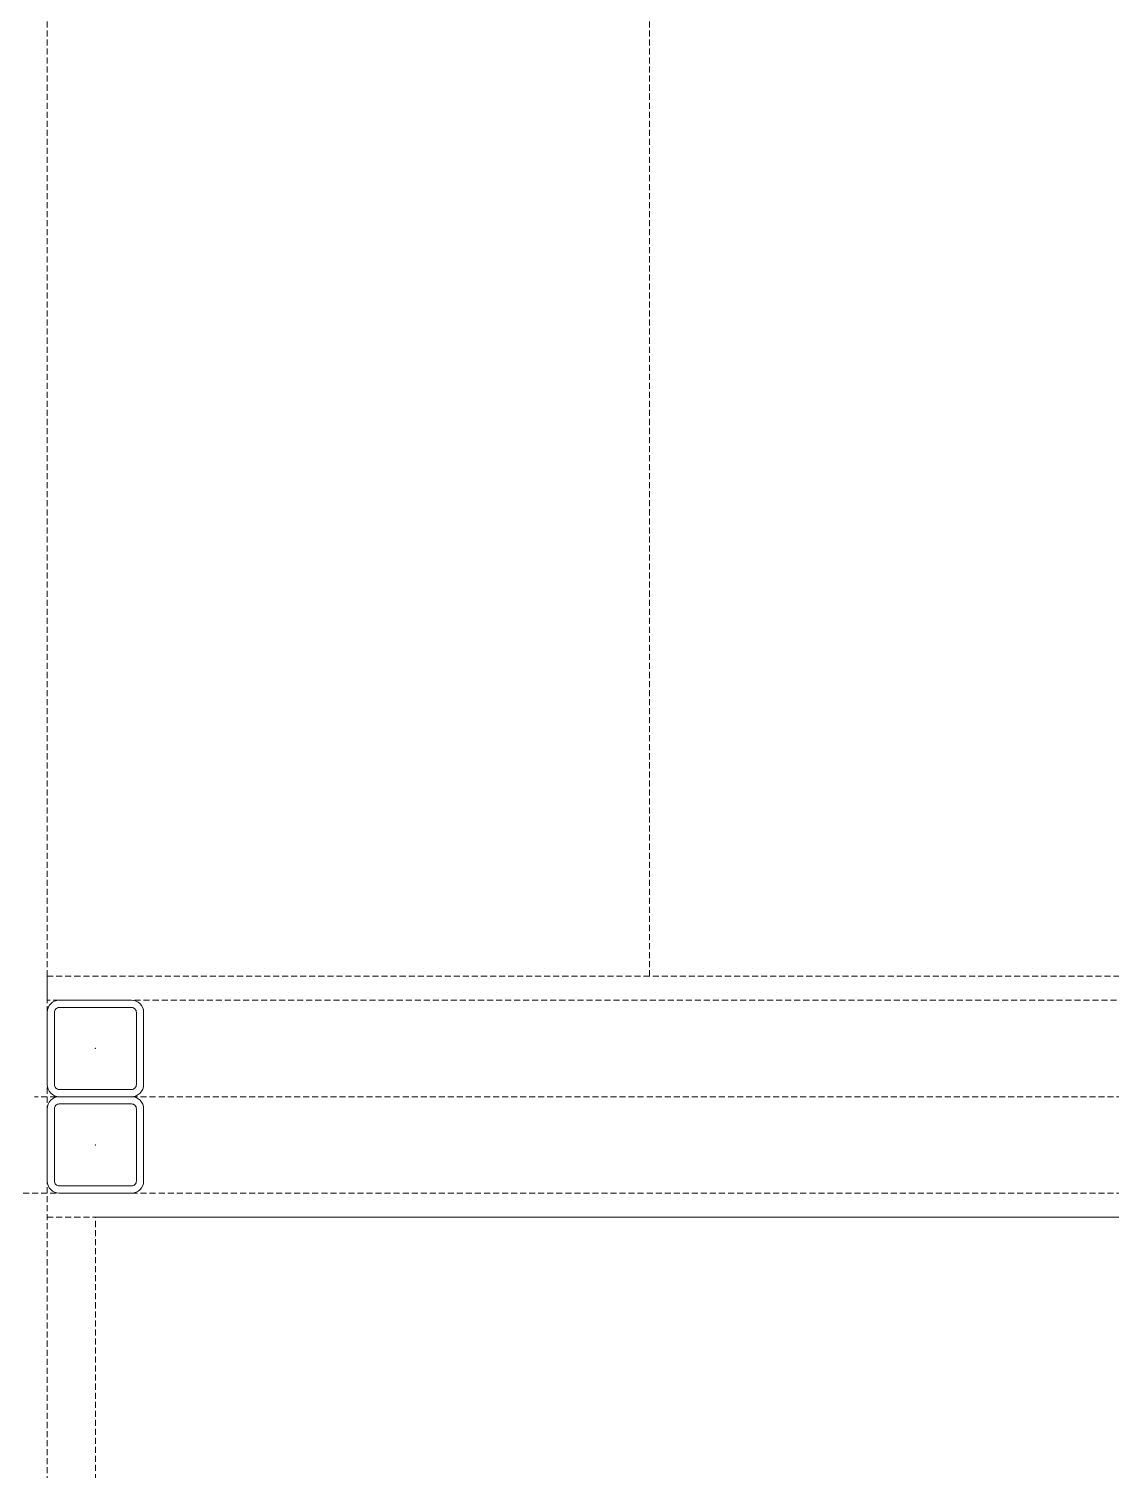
# Model space of a CAD drawing. Extents: x -1457 to 23780, y -2071 to 4205.
# Drawn here: x 13071.7 to 13116.6, y 1824.5 to 1884.3 of the extents above; entities that cross this region are included whole.
import ezdxf

# ---------------------------------------------------------------- set-up
doc = ezdxf.new("R2010")
doc.units = 0
doc.header["$MEASUREMENT"] = 0
doc.linetypes.add('HIDDEN', pattern=[0.375, 0.25, -0.125])
doc.layers.get('0').update_dxf_attribs({"color": 9, "lineweight": 9})
doc.layers.add('M-TEFRIS2-015', color=129, linetype='Continuous', lineweight=9)

# ---------------------------------------------------------------- blocks, each defined once
blk = doc.blocks.new('Prf-40x40')
for points in [[(1.5, -2), (-1.5, -2, -0.414214), (-2, -1.5), (-2, 1.5, -0.414214), (-1.5, 2), (1.5, 2, -0.414214), (2, 1.5), (2, -1.5, -0.414214)], [(1.5, -1.7), (-1.5, -1.7, -0.414214), (-1.7, -1.5), (-1.7, 1.5, -0.414214), (-1.5, 1.7), (1.5, 1.7, -0.414214), (1.7, 1.5), (1.7, -1.5, -0.414214)]]:
    blk.add_lwpolyline(points, format="xyb", close=True)
blk.add_point((0, 0))

msp = doc.modelspace()

# ---------------------------------------------------------------- linework, layer by layer
at = {"layer": 'M-TEFRIS2-015', "linetype": 'HIDDEN', "lineweight": 0}
for p, q in [((13074.5, 1216.591), (13074.5, 1835)), ((13074.5, 1835), (13854.5, 1835))]:
    msp.add_line(p, q, dxfattribs=at)
for points in [[(13052.5, 2390), (13052.5, 2390), (13052.5, 1824), (13072.5, 1824), (13072.5, 2390)], [(13071.5, 1836), (13853.5, 1836), (13853.5, 1945)], [(13072.5, 1835), (13854.5, 1835), (13854.5, 1945), (13844.5, 1945), (13844.5, 1845), (13072.5, 1845)], [(13097.497, 1845), (13097.497, 1945)], [(13097.498, 1945.001), (13097.498, 1845)], [(13845.5, 1944), (13845.5, 1844), (13072.5, 1844)], [(13074.5, 1840), (13843.608, 1840), (13849.5, 1840), (13849.5, 1846.129), (13849.5, 1943)], [(13072.5, 1844), (13072.5, 1845)], [(13849.5, 1840), (13071.975, 1840)]]:
    msp.add_lwpolyline(points, dxfattribs=at)
for points in [[(13074.5, 1250.478, -0.146575), (16650.5, 2301.358, -0.146575)], [(13074.5, 1209.101, -0.147553), (16652.5, 2266.705)], [(13055.865, 1124.027, -0.149972), (16650.5, 2206.094)], [(16671.487, 2158.026, 0.152192), (13054.425, 1065.279, 0.152192)], [(13033.607, 1157.262, -0.075525), (14783.962, 1979.921, -0.075525)]]:
    msp.add_lwpolyline(points, format="xyb", dxfattribs=at)
for centre, radius, start, end in [((16616.87, -4193.952), 6467.021, 89.7020434, 123.2134137), ((16616.388, -4192.323), 6055, 89.4850852, 125.5486994)]:
    msp.add_arc(centre, radius, start, end, dxfattribs=at)

# ---------------------------------------------------------------- block references
at = {"layer": 'M-TEFRIS2-015', "linetype": 'HIDDEN', "lineweight": 0, "xscale": -1}
for p in [(13074.5, 1842), (13074.5, 1838)]:
    msp.add_blockref('Prf-40x40', p, dxfattribs=at)

doc.saveas('drawing.dxf')
